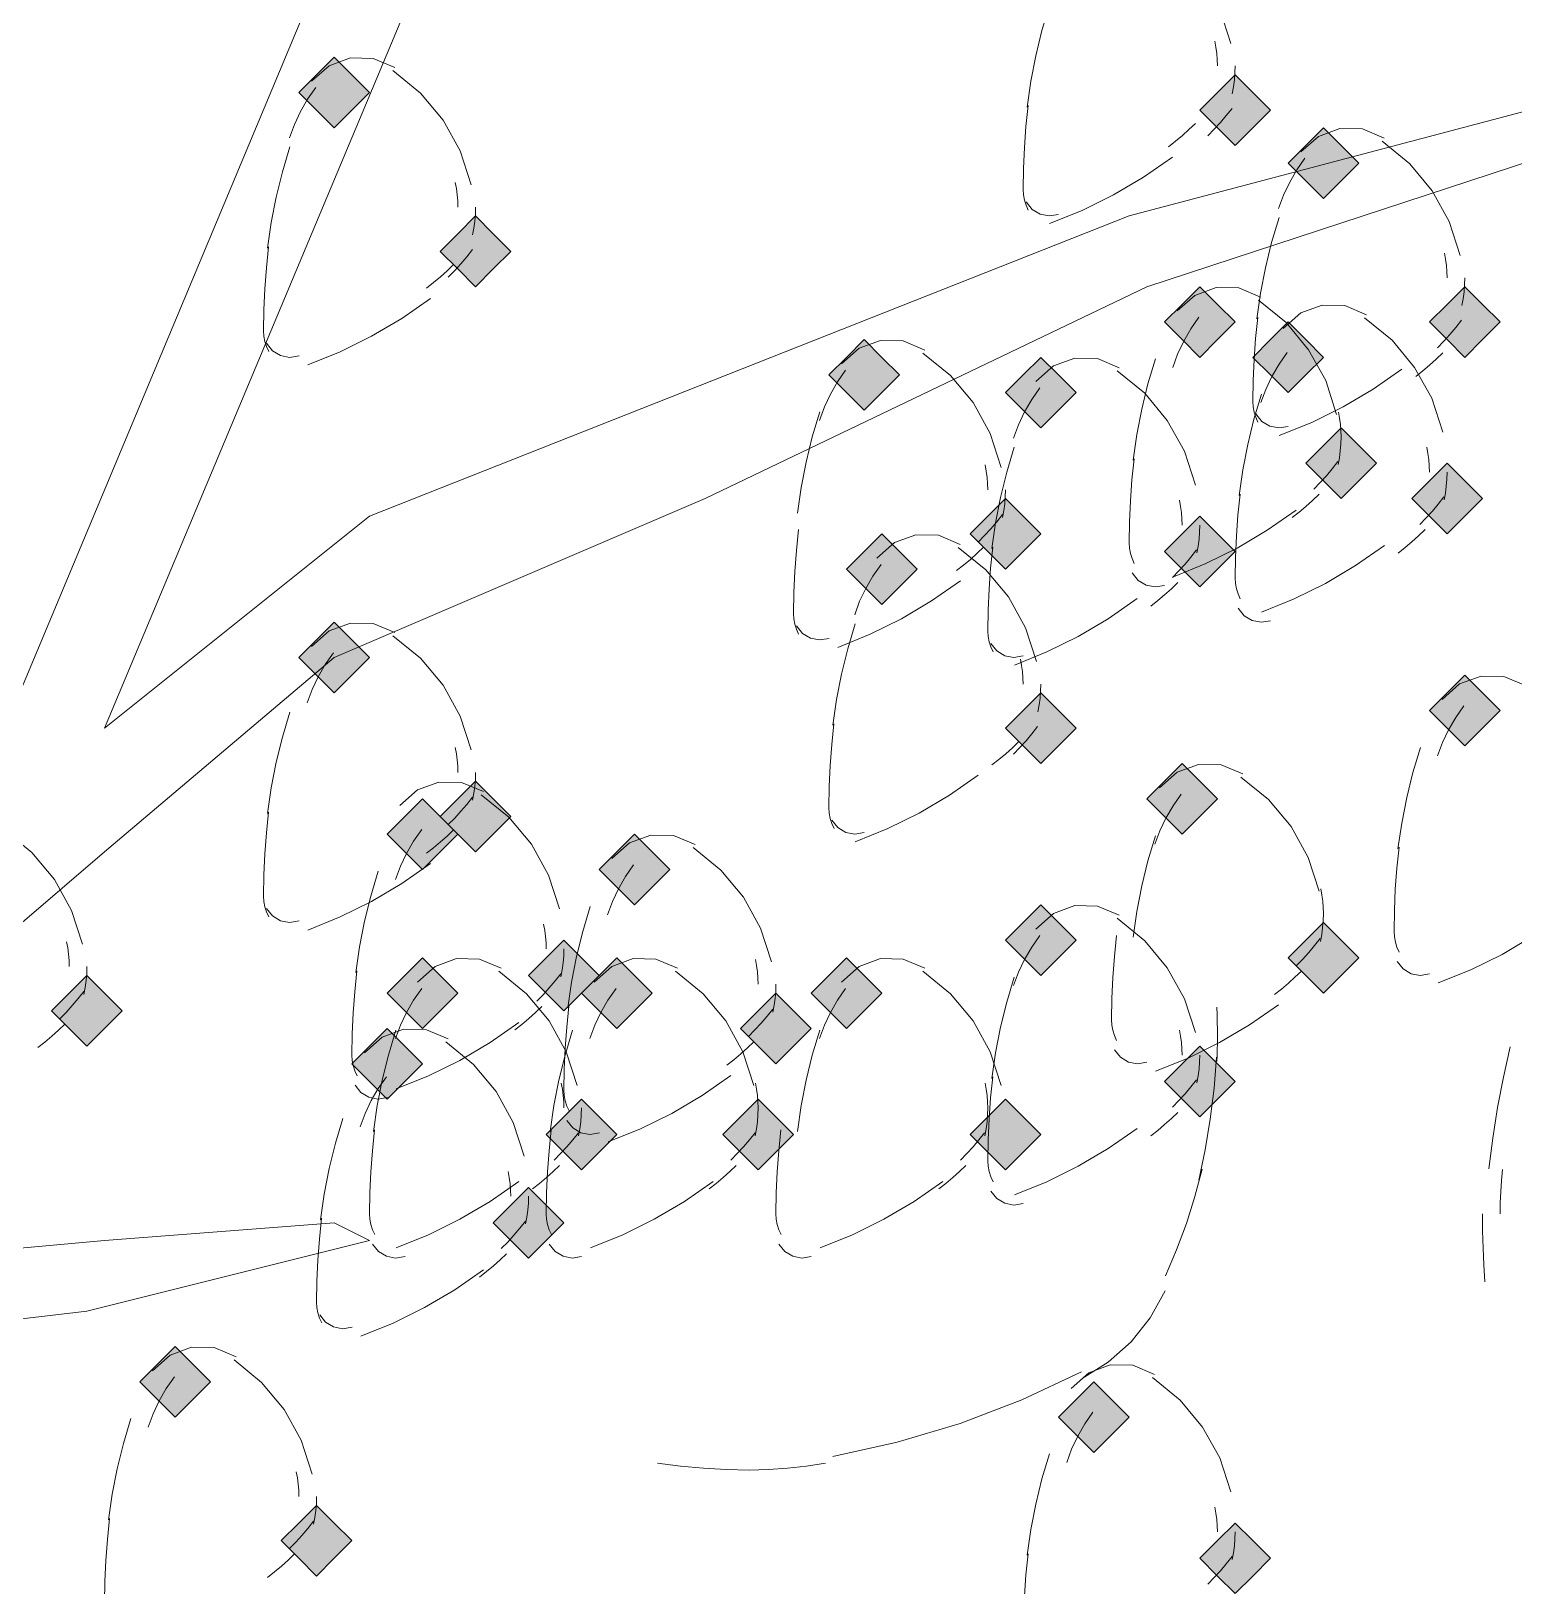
# Model space of a CAD drawing. Header units: millimetres. Extents: x 0 to 420, y 0 to 297.
# Drawn here: x 350.919 to 352.696, y 87.089 to 88.952 of the extents above; entities that cross this region are included whole.
import ezdxf

# ---------------------------------------------------------------- set-up
doc = ezdxf.new("R2010")
doc.units = ezdxf.units.MM

msp = doc.modelspace()

# ---------------------------------------------------------------- hatches: boundary and pattern name
for points in [[(351.282, 88.9212), (351.2608, 88.9), (351.2397, 88.8788), (351.2608, 88.8577), (351.282, 88.8365), (351.3032, 88.8577), (351.3243, 88.8788), (351.3032, 88.9), (351.282, 88.9212)], [(352.3615, 88.9), (352.3403, 88.8788), (352.3192, 88.8577), (352.3403, 88.8365), (352.3615, 88.8153), (352.3827, 88.8365), (352.4038, 88.8577), (352.3827, 88.8788), (352.3615, 88.9)], [(352.4673, 88.8365), (352.4462, 88.8153), (352.425, 88.7942), (352.4462, 88.773), (352.4673, 88.7518), (352.4885, 88.773), (352.5097, 88.7942), (352.4885, 88.8153), (352.4673, 88.8365)], [(351.4513, 88.7307), (351.4302, 88.7095), (351.409, 88.6883), (351.4302, 88.6672), (351.4513, 88.646), (351.4725, 88.6672), (351.4937, 88.6883), (351.4725, 88.7095), (351.4513, 88.7307)], [(352.3192, 88.646), (352.298, 88.6248), (352.2768, 88.6037), (352.298, 88.5825), (352.3192, 88.5613), (352.3403, 88.5825), (352.3615, 88.6037), (352.3403, 88.6248), (352.3192, 88.646)], [(352.6367, 88.646), (352.6155, 88.6248), (352.5943, 88.6037), (352.6155, 88.5825), (352.6367, 88.5613), (352.6578, 88.5825), (352.679, 88.6037), (352.6578, 88.6248), (352.6367, 88.646)], [(352.425, 88.6037), (352.4038, 88.5825), (352.3827, 88.5613), (352.4038, 88.5402), (352.425, 88.519), (352.4462, 88.5402), (352.4673, 88.5613), (352.4462, 88.5825), (352.425, 88.6037)], [(351.917, 88.5825), (351.8958, 88.5613), (351.8747, 88.5402), (351.8958, 88.519), (351.917, 88.4978), (351.9382, 88.519), (351.9593, 88.5402), (351.9382, 88.5613), (351.917, 88.5825)], [(352.1287, 88.5613), (352.1075, 88.5402), (352.0863, 88.519), (352.1075, 88.4978), (352.1287, 88.4767), (352.1498, 88.4978), (352.171, 88.519), (352.1498, 88.5402), (352.1287, 88.5613)], [(352.4885, 88.4767), (352.4673, 88.4555), (352.4462, 88.4343), (352.4673, 88.4132), (352.4885, 88.392), (352.5097, 88.4132), (352.5308, 88.4343), (352.5097, 88.4555), (352.4885, 88.4767)], [(352.6155, 88.4343), (352.5943, 88.4132), (352.5732, 88.392), (352.5943, 88.3708), (352.6155, 88.3497), (352.6367, 88.3708), (352.6578, 88.392), (352.6367, 88.4132), (352.6155, 88.4343)], [(352.0863, 88.392), (352.0652, 88.3708), (352.044, 88.3497), (352.0652, 88.3285), (352.0863, 88.3073), (352.1075, 88.3285), (352.1287, 88.3497), (352.1075, 88.3708), (352.0863, 88.392)], [(352.3192, 88.3708), (352.298, 88.3497), (352.2768, 88.3285), (352.298, 88.3073), (352.3192, 88.2862), (352.3403, 88.3073), (352.3615, 88.3285), (352.3403, 88.3497), (352.3192, 88.3708)], [(351.9382, 88.3497), (351.917, 88.3285), (351.8958, 88.3073), (351.917, 88.2862), (351.9382, 88.265), (351.9593, 88.2862), (351.9805, 88.3073), (351.9593, 88.3285), (351.9382, 88.3497)], [(351.282, 88.2438), (351.2608, 88.2227), (351.2397, 88.2015), (351.2608, 88.1803), (351.282, 88.1592), (351.3032, 88.1803), (351.3243, 88.2015), (351.3032, 88.2227), (351.282, 88.2438)], [(352.6367, 88.1803), (352.6155, 88.1592), (352.5943, 88.138), (352.6155, 88.1168), (352.6367, 88.0957), (352.6578, 88.1168), (352.679, 88.138), (352.6578, 88.1592), (352.6367, 88.1803)], [(352.1287, 88.1592), (352.1075, 88.138), (352.0863, 88.1168), (352.1075, 88.0957), (352.1287, 88.0745), (352.1498, 88.0957), (352.171, 88.1168), (352.1498, 88.138), (352.1287, 88.1592)], [(352.298, 88.0745), (352.2768, 88.0533), (352.2557, 88.0322), (352.2768, 88.011), (352.298, 87.9898), (352.3192, 88.011), (352.3403, 88.0322), (352.3192, 88.0533), (352.298, 88.0745)], [(351.4513, 88.0533), (351.4302, 88.0322), (351.409, 88.011), (351.4302, 87.9898), (351.4513, 87.9687), (351.4725, 87.9898), (351.4937, 88.011), (351.4725, 88.0322), (351.4513, 88.0533)], [(351.3878, 88.0322), (351.3667, 88.011), (351.3455, 87.9898), (351.3667, 87.9687), (351.3878, 87.9475), (351.409, 87.9687), (351.4302, 87.9898), (351.409, 88.011), (351.3878, 88.0322)], [(351.6418, 87.9898), (351.6207, 87.9687), (351.5995, 87.9475), (351.6207, 87.9263), (351.6418, 87.9052), (351.663, 87.9263), (351.6842, 87.9475), (351.663, 87.9687), (351.6418, 87.9898)], [(352.1287, 87.9052), (352.1075, 87.884), (352.0863, 87.8628), (352.1075, 87.8417), (352.1287, 87.8205), (352.1498, 87.8417), (352.171, 87.8628), (352.1498, 87.884), (352.1287, 87.9052)], [(352.4673, 87.884), (352.4462, 87.8628), (352.425, 87.8417), (352.4462, 87.8205), (352.4673, 87.7993), (352.4885, 87.8205), (352.5097, 87.8417), (352.4885, 87.8628), (352.4673, 87.884)], [(351.5572, 87.8628), (351.536, 87.8417), (351.5148, 87.8205), (351.536, 87.7993), (351.5572, 87.7782), (351.5783, 87.7993), (351.5995, 87.8205), (351.5783, 87.8417), (351.5572, 87.8628)], [(351.3878, 87.8417), (351.3667, 87.8205), (351.3455, 87.7993), (351.3667, 87.7782), (351.3878, 87.757), (351.409, 87.7782), (351.4302, 87.7993), (351.409, 87.8205), (351.3878, 87.8417)], [(351.6207, 87.8417), (351.5995, 87.8205), (351.5783, 87.7993), (351.5995, 87.7782), (351.6207, 87.757), (351.6418, 87.7782), (351.663, 87.7993), (351.6418, 87.8205), (351.6207, 87.8417)], [(351.8958, 87.8417), (351.8747, 87.8205), (351.8535, 87.7993), (351.8747, 87.7782), (351.8958, 87.757), (351.917, 87.7782), (351.9382, 87.7993), (351.917, 87.8205), (351.8958, 87.8417)], [(350.9857, 87.8205), (350.9645, 87.7993), (350.9433, 87.7782), (350.9645, 87.757), (350.9857, 87.7358), (351.0068, 87.757), (351.028, 87.7782), (351.0068, 87.7993), (350.9857, 87.8205)], [(351.8112, 87.7993), (351.79, 87.7782), (351.7688, 87.757), (351.79, 87.7358), (351.8112, 87.7147), (351.8323, 87.7358), (351.8535, 87.757), (351.8323, 87.7782), (351.8112, 87.7993)], [(351.3455, 87.757), (351.3243, 87.7358), (351.3032, 87.7147), (351.3243, 87.6935), (351.3455, 87.6723), (351.3667, 87.6935), (351.3878, 87.7147), (351.3667, 87.7358), (351.3455, 87.757)], [(352.3192, 87.7358), (352.298, 87.7147), (352.2768, 87.6935), (352.298, 87.6723), (352.3192, 87.6512), (352.3403, 87.6723), (352.3615, 87.6935), (352.3403, 87.7147), (352.3192, 87.7358)], [(351.5783, 87.6723), (351.5572, 87.6512), (351.536, 87.63), (351.5572, 87.6088), (351.5783, 87.5877), (351.5995, 87.6088), (351.6207, 87.63), (351.5995, 87.6512), (351.5783, 87.6723)], [(351.79, 87.6723), (351.7688, 87.6512), (351.7477, 87.63), (351.7688, 87.6088), (351.79, 87.5877), (351.8112, 87.6088), (351.8323, 87.63), (351.8112, 87.6512), (351.79, 87.6723)], [(352.0863, 87.6723), (352.0652, 87.6512), (352.044, 87.63), (352.0652, 87.6088), (352.0863, 87.5877), (352.1075, 87.6088), (352.1287, 87.63), (352.1075, 87.6512), (352.0863, 87.6723)], [(351.5148, 87.5665), (351.4937, 87.5453), (351.4725, 87.5242), (351.4937, 87.503), (351.5148, 87.4818), (351.536, 87.503), (351.5572, 87.5242), (351.536, 87.5453), (351.5148, 87.5665)], [(351.0915, 87.376), (351.0703, 87.3548), (351.0492, 87.3337), (351.0703, 87.3125), (351.0915, 87.2913), (351.1127, 87.3125), (351.1338, 87.3337), (351.1127, 87.3548), (351.0915, 87.376)], [(352.1922, 87.3337), (352.171, 87.3125), (352.1498, 87.2913), (352.171, 87.2702), (352.1922, 87.249), (352.2133, 87.2702), (352.2345, 87.2913), (352.2133, 87.3125), (352.1922, 87.3337)], [(351.2608, 87.1855), (351.2397, 87.1643), (351.2185, 87.1432), (351.2397, 87.122), (351.2608, 87.1008), (351.282, 87.122), (351.3032, 87.1432), (351.282, 87.1643), (351.2608, 87.1855)], [(352.3615, 87.1643), (352.3403, 87.1432), (352.3192, 87.122), (352.3403, 87.1008), (352.3615, 87.0797), (352.3827, 87.1008), (352.4038, 87.122), (352.3827, 87.1432), (352.3615, 87.1643)]]:
    msp.add_hatch(color=7).paths.add_polyline_path(points)

# ---------------------------------------------------------------- linework, layer by layer
at = {"lineweight": 13}
for points in [[(350.8163, 87.9475), (351.3032, 89.1117), (352.0863, 89.9583)], [(351.3243, 88.3708), (352.2345, 88.7307), (353.6738, 89.1117)], [(352.2557, 88.646), (353.6738, 89.1117)], [(352.3562, 88.9374), (352.3431, 88.978), (352.3226, 89.015), (352.2956, 89.0474), (352.2625, 89.0743)], [(351.3243, 88.3708), (351.0068, 88.1168), (351.3878, 89.027)], [(352.139, 88.9827), (352.1301, 88.9529), (352.1226, 88.9227), (352.1167, 88.8921), (352.1122, 88.8613)], [(352.3403, 88.9106), (352.3401, 88.9181), (352.3395, 88.9255), (352.3385, 88.9329), (352.3371, 88.9403)], [(351.3548, 88.9087), (351.3288, 88.9196), (351.3016, 88.9202), (351.2759, 88.9108), (351.2549, 88.8921)], [(351.4461, 88.7681), (351.4329, 88.8087), (351.4125, 88.8456), (351.3854, 88.8781), (351.3524, 88.905)], [(352.358, 88.8773), (352.3595, 88.8856), (352.3606, 88.8939), (352.3613, 88.9022), (352.3615, 88.9106)], [(351.2598, 88.8845), (351.2501, 88.8706), (351.2415, 88.8558), (351.2343, 88.8404), (351.2283, 88.8244)], [(352.1136, 88.8631), (352.1109, 88.838), (352.109, 88.8128), (352.1079, 88.7876), (352.1075, 88.7624)], [(352.3289, 88.8267), (352.3365, 88.8346), (352.3439, 88.8428), (352.351, 88.8511), (352.3578, 88.8597)], [(352.2817, 88.8137), (352.2901, 88.8202), (352.2983, 88.8271), (352.3062, 88.8343), (352.3139, 88.8417)], [(352.5402, 88.8241), (352.5142, 88.835), (352.4869, 88.8355), (352.4613, 88.8261), (352.4402, 88.8074)], [(351.2288, 88.8134), (351.2199, 88.7836), (351.2125, 88.7533), (351.2065, 88.7228), (351.202, 88.692)], [(352.6314, 88.6835), (352.6182, 88.724), (352.5978, 88.761), (352.5707, 88.7934), (352.5377, 88.8203)], [(352.1393, 88.7217), (352.1782, 88.7374), (352.2158, 88.756), (352.2519, 88.7773), (352.2864, 88.8013)], [(352.4452, 88.7999), (352.4354, 88.7859), (352.4269, 88.7712), (352.4196, 88.7558), (352.4137, 88.7398)], [(351.4302, 88.7412), (351.43, 88.7487), (351.4294, 88.7562), (351.4284, 88.7636), (351.4269, 88.771)], [(352.1075, 88.7624), (352.1079, 88.756), (352.1091, 88.7496), (352.111, 88.7435), (352.1137, 88.7376)], [(351.4478, 88.708), (351.4494, 88.7162), (351.4505, 88.7245), (351.4511, 88.7329), (351.4514, 88.7412)], [(352.1112, 88.7475), (352.1183, 88.7385), (352.1278, 88.7328), (352.1388, 88.7307), (352.15, 88.7325)], [(352.4142, 88.7287), (352.4053, 88.6989), (352.3978, 88.6687), (352.3919, 88.6381), (352.3874, 88.6073)], [(351.2034, 88.6937), (351.2008, 88.6687), (351.1988, 88.6435), (351.1977, 88.6183), (351.1973, 88.5931)], [(351.4187, 88.6574), (351.4264, 88.6653), (351.4337, 88.6734), (351.4408, 88.6818), (351.4476, 88.6904)], [(352.6155, 88.6566), (352.6153, 88.6641), (352.6147, 88.6715), (352.6137, 88.679), (352.6123, 88.6863)], [(351.3927, 88.6443), (351.4011, 88.6509), (351.4093, 88.6578), (351.4172, 88.665), (351.4249, 88.6724)], [(351.0068, 87.9687), (351.282, 88.2015), (351.7265, 88.392), (352.2557, 88.646)], [(352.392, 88.6336), (352.366, 88.6445), (352.3388, 88.645), (352.3131, 88.6356), (352.2921, 88.6169)], [(352.6331, 88.6233), (352.6347, 88.6315), (352.6358, 88.6399), (352.6365, 88.6482), (352.6367, 88.6566)], [(351.2503, 88.5523), (351.2892, 88.5681), (351.3268, 88.5867), (351.3629, 88.608), (351.3974, 88.632)], [(352.4832, 88.4929), (352.4701, 88.5335), (352.4496, 88.5705), (352.4226, 88.6029), (352.3895, 88.6298)], [(352.519, 88.6124), (352.493, 88.6233), (352.4658, 88.6238), (352.4401, 88.6145), (352.4191, 88.5958)], [(352.3182, 88.6094), (352.3084, 88.5954), (352.2999, 88.5807), (352.2926, 88.5653), (352.2867, 88.5493)], [(352.3887, 88.6091), (352.3861, 88.584), (352.3842, 88.5588), (352.3831, 88.5337), (352.3827, 88.5084)], [(352.6103, 88.4718), (352.5971, 88.5123), (352.5766, 88.5493), (352.5496, 88.5817), (352.5166, 88.6087)], [(352.6041, 88.5728), (352.6117, 88.5806), (352.619, 88.5888), (352.6261, 88.5971), (352.6329, 88.6057)], [(351.1973, 88.5931), (351.1977, 88.5866), (351.1989, 88.5803), (351.2008, 88.5741), (351.2035, 88.5682)], [(351.201, 88.5782), (351.2081, 88.5692), (351.2177, 88.5635), (351.2286, 88.5613), (351.2399, 88.5632)], [(351.9899, 88.57), (351.9639, 88.581), (351.9366, 88.5815), (351.9109, 88.5722), (351.8899, 88.5534)], [(352.0811, 88.4294), (352.0679, 88.47), (352.0475, 88.507), (352.0204, 88.5394), (351.9874, 88.5663)], [(352.424, 88.567), (352.4142, 88.5531), (352.4057, 88.5383), (352.3984, 88.5229), (352.3925, 88.507)], [(352.578, 88.5385), (352.5864, 88.5451), (352.5946, 88.552), (352.6026, 88.5591), (352.6103, 88.5666)], [(351.8948, 88.5459), (351.8851, 88.5319), (351.8765, 88.5172), (351.8693, 88.5018), (351.8633, 88.4858)], [(352.2227, 88.5489), (352.1967, 88.5598), (352.1694, 88.5603), (352.1438, 88.551), (352.1227, 88.5322)], [(352.266, 88.5594), (352.2571, 88.5296), (352.2497, 88.4993), (352.2437, 88.4688), (352.2392, 88.438)], [(352.4144, 88.4677), (352.4534, 88.4834), (352.491, 88.502), (352.5271, 88.5233), (352.5615, 88.5473)], [(352.3139, 88.4083), (352.3008, 88.4488), (352.2803, 88.4858), (352.2532, 88.5182), (352.2202, 88.5452)], [(352.1277, 88.5247), (352.1179, 88.5107), (352.1093, 88.496), (352.1021, 88.4806), (352.0961, 88.4646)], [(352.393, 88.5171), (352.3841, 88.4872), (352.3767, 88.457), (352.3707, 88.4265), (352.3662, 88.3956)], [(352.3827, 88.5084), (352.3831, 88.502), (352.3842, 88.4956), (352.3862, 88.4895), (352.3889, 88.4836)], [(351.8638, 88.4959), (351.8549, 88.466), (351.8475, 88.4358), (351.8415, 88.4053), (351.837, 88.3745)], [(352.3864, 88.4935), (352.3935, 88.4845), (352.403, 88.4788), (352.4139, 88.4767), (352.4252, 88.4786)], [(352.4885, 88.4661), (352.4883, 88.4736), (352.4877, 88.481), (352.4867, 88.4884), (352.4853, 88.4958)], [(352.0967, 88.4536), (352.0878, 88.4237), (352.0803, 88.3935), (352.0744, 88.363), (352.0699, 88.3322)], [(352.485, 88.4328), (352.4865, 88.441), (352.4876, 88.4494), (352.4883, 88.4577), (352.4885, 88.4661)], [(352.5943, 88.4238), (352.5941, 88.4313), (352.5935, 88.4387), (352.5925, 88.4461), (352.5911, 88.4535)], [(352.2406, 88.4398), (352.2379, 88.4147), (352.236, 88.3895), (352.2349, 88.3643), (352.2345, 88.3391)], [(352.4559, 88.4034), (352.4635, 88.4113), (352.4709, 88.4194), (352.4779, 88.4278), (352.4848, 88.4364)], [(352.0652, 88.4026), (352.065, 88.4101), (352.0644, 88.4175), (352.0634, 88.425), (352.0619, 88.4323)], [(352.612, 88.3905), (352.6135, 88.3987), (352.6146, 88.407), (352.6153, 88.4154), (352.6155, 88.4238)], [(352.0828, 88.3693), (352.0844, 88.3776), (352.0855, 88.3859), (352.0861, 88.3942), (352.0863, 88.4026)], [(352.3676, 88.3974), (352.3649, 88.3723), (352.363, 88.3472), (352.3619, 88.322), (352.3615, 88.2967)], [(352.4298, 88.3692), (352.4382, 88.3757), (352.4464, 88.3826), (352.4544, 88.3898), (352.4621, 88.3972)], [(352.2875, 88.2984), (352.3264, 88.3141), (352.364, 88.3327), (352.4001, 88.354), (352.4345, 88.378)], [(352.298, 88.3602), (352.2978, 88.3677), (352.2972, 88.3752), (352.2962, 88.3826), (352.2948, 88.39)], [(352.5829, 88.3611), (352.5905, 88.369), (352.5979, 88.3771), (352.605, 88.3855), (352.6118, 88.3941)], [(352.0537, 88.3399), (352.0614, 88.3478), (352.0687, 88.3559), (352.0758, 88.3643), (352.0826, 88.3729)], [(352.3156, 88.327), (352.3172, 88.3352), (352.3183, 88.3435), (352.319, 88.3519), (352.3192, 88.3602)], [(351.8384, 88.3551), (351.8358, 88.33), (351.8339, 88.3048), (351.8327, 88.2796), (351.8323, 88.2544)], [(352.0322, 88.3372), (352.0062, 88.3481), (351.9789, 88.3487), (351.9533, 88.3393), (351.9322, 88.3206)], [(352.5568, 88.3268), (352.5652, 88.3334), (352.5734, 88.3403), (352.5814, 88.3474), (352.5891, 88.3549)], [(352.0277, 88.3057), (352.0361, 88.3122), (352.0443, 88.3191), (352.0522, 88.3263), (352.0599, 88.3337)], [(352.1234, 88.1966), (352.1103, 88.2372), (352.0898, 88.2741), (352.0627, 88.3066), (352.0297, 88.3335)], [(352.0712, 88.3339), (352.0686, 88.3088), (352.0667, 88.2837), (352.0655, 88.2585), (352.0652, 88.2332)], [(352.2345, 88.3391), (352.2349, 88.3326), (352.2361, 88.3263), (352.238, 88.3201), (352.2407, 88.3142)], [(352.2866, 88.2976), (352.2942, 88.3055), (352.3015, 88.3136), (352.3086, 88.322), (352.3154, 88.3306)], [(352.3933, 88.256), (352.4322, 88.2717), (352.4698, 88.2903), (352.5059, 88.3117), (352.5404, 88.3357)], [(351.9372, 88.313), (351.9274, 88.2991), (351.9189, 88.2843), (351.9116, 88.2689), (351.9057, 88.2529)], [(351.8853, 88.2137), (351.9242, 88.2294), (351.9618, 88.248), (351.9979, 88.2693), (352.0324, 88.2933)], [(352.2382, 88.303), (352.2453, 88.294), (352.2548, 88.2883), (352.2658, 88.2862), (352.277, 88.288)], [(352.2605, 88.2633), (352.2689, 88.2699), (352.2771, 88.2768), (352.2851, 88.284), (352.2928, 88.2914)], [(352.3615, 88.2967), (352.3619, 88.2903), (352.3631, 88.284), (352.365, 88.2778), (352.3677, 88.2719)], [(352.097, 88.1925), (352.1359, 88.2082), (352.1735, 88.2268), (352.2096, 88.2481), (352.244, 88.2722)], [(351.8323, 88.2544), (351.8327, 88.248), (351.8339, 88.2416), (351.8358, 88.2355), (351.8385, 88.2296)], [(352.3652, 88.2607), (352.3723, 88.2517), (352.3819, 88.2459), (352.3928, 88.2438), (352.404, 88.2457)], [(351.3548, 88.2314), (351.3288, 88.2423), (351.3016, 88.2428), (351.2759, 88.2335), (351.2549, 88.2147)], [(351.8361, 88.2395), (351.8432, 88.2305), (351.8527, 88.2248), (351.8636, 88.2227), (351.8749, 88.2245)], [(351.9062, 88.2419), (351.8973, 88.2121), (351.8898, 88.1818), (351.8839, 88.1513), (351.8794, 88.1205)], [(352.0652, 88.2332), (352.0655, 88.2268), (352.0667, 88.2205), (352.0687, 88.2143), (352.0714, 88.2084)], [(351.4461, 88.0908), (351.4329, 88.1313), (351.4125, 88.1683), (351.3854, 88.2007), (351.3524, 88.2277)], [(352.0689, 88.2183), (352.076, 88.2094), (352.0855, 88.2036), (352.0964, 88.2015), (352.1077, 88.2034)], [(351.281, 88.2072), (351.2712, 88.1932), (351.2627, 88.1785), (351.2554, 88.1631), (351.2495, 88.1471)], [(352.1075, 88.1697), (352.1073, 88.1772), (352.1067, 88.1847), (352.1057, 88.1921), (352.1043, 88.1995)], [(352.7095, 88.1679), (352.6835, 88.1788), (352.6563, 88.1793), (352.6306, 88.17), (352.6096, 88.1513)], [(352.1251, 88.1365), (352.1267, 88.1447), (352.1278, 88.153), (352.1285, 88.1614), (352.1287, 88.1697)], [(351.2288, 88.1361), (351.2199, 88.1062), (351.2125, 88.076), (351.2065, 88.0455), (351.202, 88.0147)], [(352.6357, 88.1437), (352.6259, 88.1297), (352.6173, 88.115), (352.6101, 88.0996), (352.6041, 88.0836)], [(351.8807, 88.1222), (351.8781, 88.0972), (351.8762, 88.072), (351.8751, 88.0468), (351.8747, 88.0216)], [(352.0961, 88.0859), (352.1037, 88.0938), (352.1111, 88.1019), (352.1181, 88.1103), (352.1249, 88.1189)], [(352.07, 88.0728), (352.0784, 88.0794), (352.0866, 88.0863), (352.0946, 88.0935), (352.1023, 88.1009)], [(351.4302, 88.0639), (351.43, 88.0714), (351.4294, 88.0789), (351.4284, 88.0863), (351.4269, 88.0936)], [(352.5835, 88.0937), (352.5746, 88.0639), (352.5672, 88.0337), (352.5612, 88.0031), (352.5567, 87.9723)], [(351.4478, 88.0307), (351.4494, 88.0389), (351.4505, 88.0472), (351.4511, 88.0555), (351.4514, 88.0639)], [(352.3708, 88.0621), (352.3448, 88.073), (352.3176, 88.0735), (352.2919, 88.0641), (352.2709, 88.0454)], [(351.4607, 88.0409), (351.4347, 88.0518), (351.4074, 88.0523), (351.3818, 88.043), (351.3607, 88.0243)], [(351.9064, 87.9808), (351.9454, 87.9966), (351.983, 88.0152), (352.0191, 88.0365), (352.0535, 88.0605)], [(352.4621, 87.9214), (352.4489, 87.962), (352.4285, 87.999), (352.4014, 88.0314), (352.3684, 88.0583)], [(351.4187, 88.0013), (351.4264, 88.0091), (351.4337, 88.0173), (351.4408, 88.0256), (351.4476, 88.0342)], [(351.5519, 87.9003), (351.5388, 87.9408), (351.5183, 87.9778), (351.4912, 88.0102), (351.4582, 88.0372)], [(352.297, 88.0379), (352.2872, 88.0239), (352.2787, 88.0092), (352.2714, 87.9938), (352.2655, 87.9778)], [(351.2034, 88.0164), (351.2008, 87.9913), (351.1988, 87.9662), (351.1977, 87.941), (351.1973, 87.9157)], [(351.8747, 88.0216), (351.8751, 88.0151), (351.8762, 88.0088), (351.8782, 88.0026), (351.8809, 87.9967)], [(351.8784, 88.0067), (351.8855, 87.9977), (351.895, 87.992), (351.9059, 87.9898), (351.9172, 87.9917)], [(350.9804, 87.8579), (350.9673, 87.8985), (350.9468, 87.9355), (350.9198, 87.9679), (350.8867, 87.9948)], [(351.3868, 87.9955), (351.3771, 87.9816), (351.3685, 87.9668), (351.3613, 87.9514), (351.3553, 87.9355)], [(351.3927, 87.967), (351.4011, 87.9736), (351.4093, 87.9805), (351.4172, 87.9876), (351.4249, 87.9951)], [(351.7147, 87.9774), (351.6887, 87.9883), (351.6614, 87.9888), (351.6358, 87.9795), (351.6147, 87.9607)], [(352.266, 87.9879), (352.2571, 87.9581), (352.2497, 87.9278), (352.2437, 87.8973), (352.2392, 87.8665)], [(351.0068, 87.9687), (350.4142, 87.4607)], [(351.8059, 87.8368), (351.7928, 87.8773), (351.7723, 87.9143), (351.7452, 87.9467), (351.7122, 87.9737)], [(352.5581, 87.9741), (352.5554, 87.949), (352.5535, 87.9238), (352.5524, 87.8986), (352.552, 87.8734)], [(351.2503, 87.875), (351.2892, 87.8908), (351.3268, 87.9093), (351.3629, 87.9307), (351.3974, 87.9547)], [(351.6408, 87.9532), (351.6311, 87.9392), (351.6225, 87.9245), (351.6153, 87.9091), (351.6093, 87.8931)], [(351.3347, 87.9456), (351.3258, 87.9157), (351.3183, 87.8855), (351.3124, 87.855), (351.3079, 87.8241)], [(351.1973, 87.9157), (351.1977, 87.9093), (351.1989, 87.9029), (351.2008, 87.8968), (351.2035, 87.8909)], [(352.4673, 87.8946), (352.4671, 87.9021), (352.4665, 87.9095), (352.4655, 87.9169), (352.4641, 87.9243)], [(351.201, 87.9008), (351.2081, 87.8919), (351.2177, 87.8861), (351.2286, 87.884), (351.2399, 87.8859)], [(351.5887, 87.9032), (351.5798, 87.8734), (351.5723, 87.8432), (351.5664, 87.8126), (351.5619, 87.7818)], [(352.2227, 87.8927), (352.1967, 87.9036), (352.1694, 87.9042), (352.1438, 87.8948), (352.1227, 87.8761)], [(352.4638, 87.8613), (352.4654, 87.8696), (352.4664, 87.8779), (352.4671, 87.8862), (352.4673, 87.8946)], [(351.536, 87.8523), (351.5358, 87.8598), (351.5352, 87.8672), (351.5342, 87.8746), (351.5328, 87.882)], [(352.3139, 87.7521), (352.3008, 87.7927), (352.2803, 87.8296), (352.2532, 87.8621), (352.2202, 87.889)], [(352.6049, 87.8115), (352.6439, 87.8272), (352.6815, 87.8458), (352.7176, 87.8672), (352.752, 87.8911)], [(350.9645, 87.8311), (350.9643, 87.8386), (350.9637, 87.846), (350.9627, 87.8535), (350.9612, 87.8608)], [(352.1277, 87.8685), (352.1179, 87.8546), (352.1093, 87.8398), (352.1021, 87.8244), (352.0961, 87.8084)], [(352.2194, 87.8683), (352.2168, 87.8432), (352.2148, 87.818), (352.2137, 87.7928), (352.2133, 87.7676)], [(352.4347, 87.8319), (352.4424, 87.8398), (352.4497, 87.8479), (352.4568, 87.8563), (352.4636, 87.8649)], [(352.552, 87.8734), (352.5524, 87.8669), (352.5536, 87.8606), (352.5555, 87.8545), (352.5582, 87.8486)], [(351.4819, 87.8292), (351.4559, 87.8401), (351.4286, 87.8407), (351.4029, 87.8313), (351.3819, 87.8126)], [(351.5536, 87.819), (351.5552, 87.8272), (351.5563, 87.8355), (351.557, 87.8439), (351.5572, 87.8523)], [(351.6935, 87.8292), (351.6675, 87.8401), (351.6403, 87.8407), (351.6146, 87.8313), (351.5936, 87.8126)], [(351.79, 87.8099), (351.7898, 87.8174), (351.7892, 87.8249), (351.7882, 87.8323), (351.7868, 87.8396)], [(351.9899, 87.8292), (351.9639, 87.8401), (351.9366, 87.8407), (351.9109, 87.8313), (351.8899, 87.8126)], [(350.9821, 87.7978), (350.9837, 87.8061), (350.9848, 87.8144), (350.9854, 87.8227), (350.9857, 87.8311)], [(351.3092, 87.8259), (351.3066, 87.8008), (351.3047, 87.7757), (351.3036, 87.7505), (351.3032, 87.7252)], [(351.5731, 87.6886), (351.5599, 87.7292), (351.5395, 87.7661), (351.5124, 87.7986), (351.4794, 87.8255)], [(351.5246, 87.7896), (351.5322, 87.7975), (351.5396, 87.8056), (351.5466, 87.814), (351.5534, 87.8226)], [(351.7848, 87.6886), (351.7716, 87.7292), (351.7511, 87.7661), (351.7241, 87.7986), (351.691, 87.8255)], [(352.0811, 87.6886), (352.0679, 87.7292), (352.0475, 87.7661), (352.0204, 87.7986), (351.9874, 87.8255)], [(352.4087, 87.7977), (352.4171, 87.8042), (352.4253, 87.8111), (352.4332, 87.8183), (352.4409, 87.8257)], [(352.5557, 87.8373), (352.5628, 87.8284), (352.5723, 87.8226), (352.5833, 87.8205), (352.5945, 87.8224)], [(350.9531, 87.7684), (350.9607, 87.7763), (350.968, 87.7844), (350.9751, 87.7928), (350.9819, 87.8014)], [(351.3868, 87.805), (351.3771, 87.7911), (351.3685, 87.7763), (351.3613, 87.7609), (351.3553, 87.7449)], [(351.6197, 87.805), (351.6099, 87.7911), (351.6013, 87.7763), (351.5941, 87.7609), (351.5881, 87.7449)], [(351.8076, 87.7766), (351.8092, 87.7849), (351.8103, 87.7932), (351.811, 87.8015), (351.8112, 87.8099)], [(351.8948, 87.805), (351.8851, 87.7911), (351.8765, 87.7763), (351.8693, 87.7609), (351.8633, 87.7449)], [(352.0967, 87.8186), (352.0878, 87.7887), (352.0803, 87.7585), (352.0744, 87.728), (352.0699, 87.6971)], [(351.4985, 87.7553), (351.5069, 87.7619), (351.5151, 87.7688), (351.5231, 87.776), (351.5308, 87.7834)], [(351.5633, 87.7836), (351.5606, 87.7585), (351.5587, 87.7333), (351.5576, 87.7081), (351.5572, 87.6829)], [(352.2663, 87.7057), (352.3052, 87.7214), (352.3428, 87.74), (352.3789, 87.7613), (352.4134, 87.7853)], [(352.3403, 87.7464), (352.3403, 87.7555), (352.3401, 87.7645), (352.3399, 87.7735), (352.3396, 87.7826)], [(351.3561, 87.6845), (351.395, 87.7002), (351.4326, 87.7188), (351.4687, 87.7401), (351.5032, 87.7642)], [(351.7786, 87.7473), (351.7862, 87.7552), (351.7936, 87.7633), (351.8006, 87.7716), (351.8074, 87.7802)], [(352.2133, 87.7676), (352.2137, 87.7611), (352.2149, 87.7548), (352.2168, 87.7486), (352.2195, 87.7427)], [(350.927, 87.7342), (350.9354, 87.7407), (350.9436, 87.7476), (350.9516, 87.7548), (350.9593, 87.7622)], [(351.4184, 87.7446), (351.3924, 87.7555), (351.3651, 87.756), (351.3395, 87.7466), (351.3184, 87.7279)], [(351.3558, 87.7551), (351.3469, 87.7252), (351.3395, 87.695), (351.3335, 87.6645), (351.329, 87.6336)], [(351.5675, 87.7551), (351.5586, 87.7252), (351.5512, 87.695), (351.5452, 87.6645), (351.5407, 87.6336)], [(351.8638, 87.7551), (351.8549, 87.7252), (351.8475, 87.695), (351.8415, 87.6645), (351.837, 87.6336)], [(352.298, 87.7252), (352.2978, 87.7327), (352.2972, 87.7402), (352.2962, 87.7476), (352.2948, 87.755)], [(352.3395, 87.7173), (352.3399, 87.7246), (352.3401, 87.7319), (352.3403, 87.7391), (352.3403, 87.7464)], [(351.5096, 87.604), (351.4964, 87.6445), (351.476, 87.6815), (351.4489, 87.7139), (351.4159, 87.7408)], [(351.7525, 87.713), (351.7609, 87.7196), (351.7691, 87.7265), (351.7771, 87.7336), (351.7848, 87.7411)], [(352.217, 87.7315), (352.2242, 87.7225), (352.2337, 87.7168), (352.2446, 87.7147), (352.2559, 87.7165)], [(352.691, 87.7349), (352.683, 87.6987), (352.6761, 87.6622), (352.6703, 87.6256), (352.6656, 87.5888)], [(351.3031, 87.7252), (351.3035, 87.7188), (351.3047, 87.7125), (351.3067, 87.7063), (351.3093, 87.7004)], [(352.3156, 87.692), (352.3172, 87.7002), (352.3183, 87.7085), (352.319, 87.7169), (352.3192, 87.7252)], [(352.3179, 87.5753), (352.3257, 87.6117), (352.3318, 87.6484), (352.3363, 87.6854), (352.3391, 87.7226)], [(351.3069, 87.6892), (351.314, 87.6802), (351.3235, 87.6745), (351.3344, 87.6723), (351.3457, 87.6742)], [(351.3445, 87.6992), (351.3347, 87.6852), (351.3262, 87.6705), (351.3189, 87.6551), (351.313, 87.6391)], [(351.5572, 87.6617), (351.557, 87.6692), (351.5564, 87.6767), (351.5554, 87.6841), (351.5539, 87.6915)], [(351.6101, 87.621), (351.6491, 87.6367), (351.6867, 87.6553), (351.7228, 87.6766), (351.7572, 87.7007)], [(351.79, 87.6617), (351.7898, 87.6692), (351.7892, 87.6767), (351.7882, 87.6841), (351.7868, 87.6915)], [(352.0652, 87.6617), (352.065, 87.6692), (352.0644, 87.6767), (352.0634, 87.6841), (352.0619, 87.6915)], [(352.0712, 87.6989), (352.0686, 87.6738), (352.0667, 87.6487), (352.0655, 87.6235), (352.0652, 87.5982)], [(352.2866, 87.6626), (352.2942, 87.6705), (352.3015, 87.6786), (352.3086, 87.687), (352.3154, 87.6956)], [(351.5572, 87.6829), (351.5575, 87.6765), (351.5587, 87.6701), (351.5607, 87.664), (351.5634, 87.6581)], [(351.5748, 87.6285), (351.5764, 87.6367), (351.5775, 87.645), (351.5781, 87.6534), (351.5783, 87.6617)], [(351.7865, 87.6285), (351.788, 87.6367), (351.7891, 87.645), (351.7898, 87.6534), (351.79, 87.6617)], [(352.0617, 87.6285), (352.0632, 87.6367), (352.0643, 87.645), (352.065, 87.6534), (352.0652, 87.6617)], [(352.2605, 87.6283), (352.2689, 87.6349), (352.2771, 87.6418), (352.2851, 87.649), (352.2928, 87.6564)], [(351.2923, 87.6492), (351.2834, 87.6194), (351.276, 87.5892), (351.27, 87.5586), (351.2655, 87.5278)], [(351.3304, 87.6354), (351.3278, 87.6103), (351.3258, 87.5852), (351.3247, 87.56), (351.3243, 87.5348)], [(351.5421, 87.6354), (351.5394, 87.6103), (351.5375, 87.5852), (351.5364, 87.56), (351.536, 87.5348)], [(351.5609, 87.6468), (351.568, 87.6379), (351.5775, 87.6321), (351.5884, 87.63), (351.5997, 87.6319)], [(351.8172, 87.6354), (351.8146, 87.6103), (351.8127, 87.5852), (351.8116, 87.56), (351.8112, 87.5348)], [(352.097, 87.5575), (352.1359, 87.5733), (352.1735, 87.5918), (352.2096, 87.6131), (352.244, 87.6372)], [(351.5457, 87.5991), (351.5533, 87.607), (351.5607, 87.6151), (351.5678, 87.6235), (351.5746, 87.6321)], [(351.7574, 87.5991), (351.765, 87.607), (351.7724, 87.6151), (351.7795, 87.6235), (351.7863, 87.6321)], [(352.0326, 87.5991), (352.0402, 87.607), (352.0475, 87.6151), (352.0546, 87.6235), (352.0614, 87.6321)], [(352.0652, 87.5982), (352.0655, 87.5918), (352.0667, 87.5854), (352.0687, 87.5793), (352.0714, 87.5734)], [(351.4937, 87.5559), (351.4934, 87.5634), (351.4928, 87.5709), (351.4918, 87.5783), (351.4904, 87.5857)], [(351.5197, 87.5648), (351.5281, 87.5714), (351.5363, 87.5783), (351.5442, 87.5855), (351.5519, 87.5929)], [(351.7313, 87.5648), (351.7397, 87.5714), (351.748, 87.5783), (351.7559, 87.5855), (351.7636, 87.5929)], [(352.0065, 87.5648), (352.0149, 87.5714), (352.0231, 87.5783), (352.0311, 87.5855), (352.0388, 87.5929)], [(352.2781, 87.4605), (352.2914, 87.4916), (352.3031, 87.5233), (352.3133, 87.5555), (352.3219, 87.5882)], [(352.682, 87.5881), (352.6807, 87.5748), (352.6798, 87.5615), (352.6792, 87.5481), (352.679, 87.5348)], [(351.3561, 87.494), (351.395, 87.5098), (351.4326, 87.5283), (351.4687, 87.5497), (351.5032, 87.5737)], [(351.589, 87.494), (351.6279, 87.5098), (351.6655, 87.5283), (351.7016, 87.5497), (351.736, 87.5737)], [(351.8641, 87.494), (351.903, 87.5098), (351.9406, 87.5283), (351.9768, 87.5497), (352.0112, 87.5737)], [(352.0689, 87.5622), (352.076, 87.5532), (352.0855, 87.5475), (352.0964, 87.5453), (352.1077, 87.5472)], [(351.5113, 87.5227), (351.5128, 87.5309), (351.5139, 87.5392), (351.5146, 87.5475), (351.5148, 87.5559)], [(350.4142, 87.4607), (350.774, 87.4818), (351.0068, 87.503), (351.282, 87.5242), (351.3243, 87.503), (350.9857, 87.4183), (350.6258, 87.376), (350.3083, 87.3337)], [(351.2669, 87.5296), (351.2643, 87.5045), (351.2624, 87.4794), (351.2612, 87.4541), (351.2608, 87.4289)], [(351.3243, 87.5348), (351.3247, 87.5283), (351.3259, 87.5219), (351.3278, 87.5158), (351.3305, 87.5099)], [(351.4822, 87.4933), (351.4899, 87.5011), (351.4972, 87.5093), (351.5043, 87.5176), (351.5111, 87.5262)], [(351.536, 87.5348), (351.5364, 87.5283), (351.5376, 87.5219), (351.5395, 87.5158), (351.5422, 87.5099)], [(351.8112, 87.5348), (351.8116, 87.5283), (351.8127, 87.5219), (351.8147, 87.5158), (351.8174, 87.5099)], [(352.6578, 87.5348), (352.658, 87.5143), (352.6586, 87.4939), (352.6595, 87.4736), (352.6609, 87.4532)], [(351.328, 87.4987), (351.3351, 87.4897), (351.3447, 87.484), (351.3556, 87.4818), (351.3669, 87.4837)], [(351.4562, 87.459), (351.4646, 87.4656), (351.4728, 87.4725), (351.4807, 87.4796), (351.4884, 87.4871)], [(351.5397, 87.4987), (351.5468, 87.4897), (351.5563, 87.484), (351.5673, 87.4818), (351.5785, 87.4837)], [(351.8149, 87.4987), (351.822, 87.4897), (351.8315, 87.484), (351.8424, 87.4818), (351.8537, 87.4837)], [(351.3138, 87.3882), (351.3527, 87.4039), (351.3903, 87.4225), (351.4264, 87.4438), (351.4609, 87.4678)], [(351.2608, 87.4289), (351.2612, 87.4225), (351.2624, 87.4161), (351.2643, 87.41), (351.267, 87.4041)], [(352.1781, 87.3375), (352.2094, 87.3572), (352.2368, 87.3816), (352.2598, 87.4102), (352.2779, 87.4424)], [(351.2646, 87.414), (351.2717, 87.405), (351.2812, 87.3993), (351.2921, 87.3972), (351.3034, 87.3991)], [(351.1644, 87.3636), (351.1383, 87.3745), (351.1111, 87.375), (351.0854, 87.3656), (351.0644, 87.3469)], [(351.2556, 87.2229), (351.2424, 87.2635), (351.222, 87.3005), (351.1949, 87.3329), (351.1619, 87.3598)], [(352.265, 87.3424), (352.239, 87.3533), (352.2117, 87.3538), (352.1861, 87.3445), (352.1651, 87.3257)], [(351.0905, 87.3394), (351.0807, 87.3254), (351.0722, 87.3107), (351.0649, 87.2953), (351.059, 87.2793)], [(351.8793, 87.2442), (351.9566, 87.2611), (352.0322, 87.2836), (352.1059, 87.3119), (352.1774, 87.3456)], [(352.3562, 87.2018), (352.3431, 87.2423), (352.3226, 87.2793), (352.2956, 87.3117), (352.2625, 87.3387)], [(351.0383, 87.2894), (351.0294, 87.2596), (351.022, 87.2293), (351.016, 87.1988), (351.0115, 87.168)], [(352.1912, 87.297), (352.1814, 87.2831), (352.1729, 87.2683), (352.1656, 87.2529), (352.1597, 87.2369)], [(352.139, 87.2471), (352.1301, 87.2172), (352.1226, 87.187), (352.1167, 87.1565), (352.1122, 87.1256)], [(351.2397, 87.1961), (351.2395, 87.2036), (351.2389, 87.211), (351.2378, 87.2184), (351.2364, 87.2258)], [(351.6694, 87.2359), (351.6968, 87.2324), (351.7243, 87.2299), (351.7518, 87.2283), (351.7794, 87.2278)], [(351.7794, 87.2278), (351.8024, 87.2283), (351.8253, 87.2299), (351.8481, 87.2324), (351.8708, 87.2359)], [(351.2573, 87.1628), (351.2589, 87.1711), (351.26, 87.1793), (351.2606, 87.1877), (351.2608, 87.1961)], [(351.0129, 87.1697), (351.0103, 87.1447), (351.0083, 87.1195), (351.0072, 87.0943), (351.0068, 87.0691)], [(352.3403, 87.1537), (352.3401, 87.1612), (352.3395, 87.1687), (352.3385, 87.1761), (352.3371, 87.1835)], [(351.2282, 87.1334), (351.2359, 87.1413), (351.2432, 87.1494), (351.2503, 87.1578), (351.2571, 87.1664)], [(352.358, 87.1205), (352.3595, 87.1287), (352.3606, 87.137), (352.3613, 87.1454), (352.3615, 87.1537)], [(351.2022, 87.0992), (351.2106, 87.1058), (351.2188, 87.1126), (351.2267, 87.1198), (351.2344, 87.1272)], [(352.1136, 87.1274), (352.1109, 87.1023), (352.109, 87.0772), (352.1079, 87.052), (352.1075, 87.0268)], [(352.3289, 87.0911), (352.3365, 87.099), (352.3439, 87.1071), (352.351, 87.1155), (352.3578, 87.1241)]]:
    msp.add_lwpolyline(points, dxfattribs=at)
at = {"lineweight": 0}
for points in [[(351.282, 88.9212), (351.2608, 88.9), (351.2397, 88.8788), (351.2608, 88.8577), (351.282, 88.8365), (351.3032, 88.8577), (351.3243, 88.8788), (351.3032, 88.9)], [(352.3615, 88.9), (352.3403, 88.8788), (352.3192, 88.8577), (352.3403, 88.8365), (352.3615, 88.8153), (352.3827, 88.8365), (352.4038, 88.8577), (352.3827, 88.8788)], [(352.4673, 88.8365), (352.4462, 88.8153), (352.425, 88.7942), (352.4462, 88.773), (352.4673, 88.7518), (352.4885, 88.773), (352.5097, 88.7942), (352.4885, 88.8153)], [(351.4513, 88.7307), (351.4302, 88.7095), (351.409, 88.6883), (351.4302, 88.6672), (351.4513, 88.646), (351.4725, 88.6672), (351.4937, 88.6883), (351.4725, 88.7095)], [(352.3192, 88.646), (352.298, 88.6248), (352.2768, 88.6037), (352.298, 88.5825), (352.3192, 88.5613), (352.3403, 88.5825), (352.3615, 88.6037), (352.3403, 88.6248)], [(352.6367, 88.646), (352.6155, 88.6248), (352.5943, 88.6037), (352.6155, 88.5825), (352.6367, 88.5613), (352.6578, 88.5825), (352.679, 88.6037), (352.6578, 88.6248)], [(352.425, 88.6037), (352.4038, 88.5825), (352.3827, 88.5613), (352.4038, 88.5402), (352.425, 88.519), (352.4462, 88.5402), (352.4673, 88.5613), (352.4462, 88.5825)], [(351.917, 88.5825), (351.8958, 88.5613), (351.8747, 88.5402), (351.8958, 88.519), (351.917, 88.4978), (351.9382, 88.519), (351.9593, 88.5402), (351.9382, 88.5613)], [(352.1287, 88.5613), (352.1075, 88.5402), (352.0863, 88.519), (352.1075, 88.4978), (352.1287, 88.4767), (352.1498, 88.4978), (352.171, 88.519), (352.1498, 88.5402)], [(352.4885, 88.4767), (352.4673, 88.4555), (352.4462, 88.4343), (352.4673, 88.4132), (352.4885, 88.392), (352.5097, 88.4132), (352.5308, 88.4343), (352.5097, 88.4555)], [(352.6155, 88.4343), (352.5943, 88.4132), (352.5732, 88.392), (352.5943, 88.3708), (352.6155, 88.3497), (352.6367, 88.3708), (352.6578, 88.392), (352.6367, 88.4132)], [(352.0863, 88.392), (352.0652, 88.3708), (352.044, 88.3497), (352.0652, 88.3285), (352.0863, 88.3073), (352.1075, 88.3285), (352.1287, 88.3497), (352.1075, 88.3708)], [(352.3192, 88.3708), (352.298, 88.3497), (352.2768, 88.3285), (352.298, 88.3073), (352.3192, 88.2862), (352.3403, 88.3073), (352.3615, 88.3285), (352.3403, 88.3497)], [(351.9382, 88.3497), (351.917, 88.3285), (351.8958, 88.3073), (351.917, 88.2862), (351.9382, 88.265), (351.9593, 88.2862), (351.9805, 88.3073), (351.9593, 88.3285)], [(351.282, 88.2438), (351.2608, 88.2227), (351.2397, 88.2015), (351.2608, 88.1803), (351.282, 88.1592), (351.3032, 88.1803), (351.3243, 88.2015), (351.3032, 88.2227)], [(352.6367, 88.1803), (352.6155, 88.1592), (352.5943, 88.138), (352.6155, 88.1168), (352.6367, 88.0957), (352.6578, 88.1168), (352.679, 88.138), (352.6578, 88.1592)], [(352.1287, 88.1592), (352.1075, 88.138), (352.0863, 88.1168), (352.1075, 88.0957), (352.1287, 88.0745), (352.1498, 88.0957), (352.171, 88.1168), (352.1498, 88.138)], [(352.298, 88.0745), (352.2768, 88.0533), (352.2557, 88.0322), (352.2768, 88.011), (352.298, 87.9898), (352.3192, 88.011), (352.3403, 88.0322), (352.3192, 88.0533)], [(351.4513, 88.0533), (351.4302, 88.0322), (351.409, 88.011), (351.4302, 87.9898), (351.4513, 87.9687), (351.4725, 87.9898), (351.4937, 88.011), (351.4725, 88.0322)], [(351.3878, 88.0322), (351.3667, 88.011), (351.3455, 87.9898), (351.3667, 87.9687), (351.3878, 87.9475), (351.409, 87.9687), (351.4302, 87.9898), (351.409, 88.011)], [(351.6418, 87.9898), (351.6207, 87.9687), (351.5995, 87.9475), (351.6207, 87.9263), (351.6418, 87.9052), (351.663, 87.9263), (351.6842, 87.9475), (351.663, 87.9687)], [(352.1287, 87.9052), (352.1075, 87.884), (352.0863, 87.8628), (352.1075, 87.8417), (352.1287, 87.8205), (352.1498, 87.8417), (352.171, 87.8628), (352.1498, 87.884)], [(352.4673, 87.884), (352.4462, 87.8628), (352.425, 87.8417), (352.4462, 87.8205), (352.4673, 87.7993), (352.4885, 87.8205), (352.5097, 87.8417), (352.4885, 87.8628)], [(351.5572, 87.8628), (351.536, 87.8417), (351.5148, 87.8205), (351.536, 87.7993), (351.5572, 87.7782), (351.5783, 87.7993), (351.5995, 87.8205), (351.5783, 87.8417)], [(351.3878, 87.8417), (351.3667, 87.8205), (351.3455, 87.7993), (351.3667, 87.7782), (351.3878, 87.757), (351.409, 87.7782), (351.4302, 87.7993), (351.409, 87.8205)], [(351.6207, 87.8417), (351.5995, 87.8205), (351.5783, 87.7993), (351.5995, 87.7782), (351.6207, 87.757), (351.6418, 87.7782), (351.663, 87.7993), (351.6418, 87.8205)], [(351.8958, 87.8417), (351.8747, 87.8205), (351.8535, 87.7993), (351.8747, 87.7782), (351.8958, 87.757), (351.917, 87.7782), (351.9382, 87.7993), (351.917, 87.8205)], [(350.9857, 87.8205), (350.9645, 87.7993), (350.9433, 87.7782), (350.9645, 87.757), (350.9857, 87.7358), (351.0068, 87.757), (351.028, 87.7782), (351.0068, 87.7993)], [(351.8112, 87.7993), (351.79, 87.7782), (351.7688, 87.757), (351.79, 87.7358), (351.8112, 87.7147), (351.8323, 87.7358), (351.8535, 87.757), (351.8323, 87.7782)], [(351.3455, 87.757), (351.3243, 87.7358), (351.3032, 87.7147), (351.3243, 87.6935), (351.3455, 87.6723), (351.3667, 87.6935), (351.3878, 87.7147), (351.3667, 87.7358)], [(352.3192, 87.7358), (352.298, 87.7147), (352.2768, 87.6935), (352.298, 87.6723), (352.3192, 87.6512), (352.3403, 87.6723), (352.3615, 87.6935), (352.3403, 87.7147)], [(351.5783, 87.6723), (351.5572, 87.6512), (351.536, 87.63), (351.5572, 87.6088), (351.5783, 87.5877), (351.5995, 87.6088), (351.6207, 87.63), (351.5995, 87.6512)], [(351.79, 87.6723), (351.7688, 87.6512), (351.7477, 87.63), (351.7688, 87.6088), (351.79, 87.5877), (351.8112, 87.6088), (351.8323, 87.63), (351.8112, 87.6512)], [(352.0863, 87.6723), (352.0652, 87.6512), (352.044, 87.63), (352.0652, 87.6088), (352.0863, 87.5877), (352.1075, 87.6088), (352.1287, 87.63), (352.1075, 87.6512)], [(351.5148, 87.5665), (351.4937, 87.5453), (351.4725, 87.5242), (351.4937, 87.503), (351.5148, 87.4818), (351.536, 87.503), (351.5572, 87.5242), (351.536, 87.5453)], [(351.0915, 87.376), (351.0703, 87.3548), (351.0492, 87.3337), (351.0703, 87.3125), (351.0915, 87.2913), (351.1127, 87.3125), (351.1338, 87.3337), (351.1127, 87.3548)], [(352.1922, 87.3337), (352.171, 87.3125), (352.1498, 87.2913), (352.171, 87.2702), (352.1922, 87.249), (352.2133, 87.2702), (352.2345, 87.2913), (352.2133, 87.3125)], [(351.2608, 87.1855), (351.2397, 87.1643), (351.2185, 87.1432), (351.2397, 87.122), (351.2608, 87.1008), (351.282, 87.122), (351.3032, 87.1432), (351.282, 87.1643)], [(352.3615, 87.1643), (352.3403, 87.1432), (352.3192, 87.122), (352.3403, 87.1008), (352.3615, 87.0797), (352.3827, 87.1008), (352.4038, 87.122), (352.3827, 87.1432)]]:
    msp.add_lwpolyline(points, close=True, dxfattribs=at)

doc.saveas('drawing.dxf')
